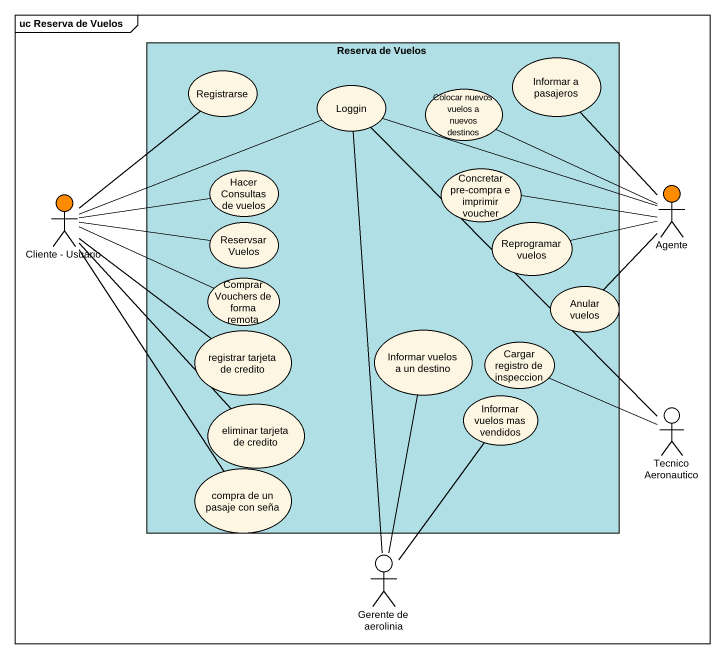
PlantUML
@startuml
mainframe uc Reserva de Vuelos
rectangle "Reserva de Vuelos" as Reserva_de_Vuelos #B0E0E6 {
  usecase "Informar a pasajeros" as Informar_a_pasajeros
  usecase Registrarse
  usecase Loggin
  usecase "Colocar nuevos vuelos a nuevos destinos" as Colocar_nuevos_vuelos_a
  usecase "Hacer Consultas de vuelos" as Hacer_Consultas_de_vuelos
  usecase "Concretar pre-compra e imprimir voucher" as Concretar_pre_compra_e
  usecase "Reservsar Vuelos" as Reservsar_Vuelos
  usecase "Reprogramar vuelos" as Reprogramar_vuelos
  usecase "Comprar Vouchers de forma remota" as Comprar_Vouchers_de_forma
  usecase "Anular vuelos" as Anular_vuelos
  usecase "registrar tarjeta de credito" as registrar_tarjeta_de_credito
  usecase "Informar vuelos a un destino" as Informar_vuelos_a_un_destino
  usecase "Cargar registro de inspeccion" as Cargar_registro_de
  usecase "Informar vuelos mas vendidos" as Informar_vuelos_mas_vendidos
  usecase "eliminar tarjeta de credito" as eliminar_tarjeta_de_credito
  usecase "compra de un pasaje con seña" as compra_de_un_pasaje_con_seña
}
actor Agente #FF8C00
actor "Cliente - Usuario" as Cliente_Usuario #FF8C00
actor "Tecnico Aeronautico" as Tecnico_Aeronautico
actor "Gerente de aerolinia" as Gerente_de_aerolinia
Agente -up- Informar_a_pasajeros
Agente -left- Loggin
Agente -left- Colocar_nuevos_vuelos_a
Agente -left- Concretar_pre_compra_e
Agente -left- Reprogramar_vuelos
Agente -- Anular_vuelos
Cliente_Usuario -up- Registrarse
Cliente_Usuario -right- Loggin
Cliente_Usuario -right- Hacer_Consultas_de_vuelos
Cliente_Usuario -right- Reservsar_Vuelos
Cliente_Usuario -right- Comprar_Vouchers_de_forma
Cliente_Usuario -- registrar_tarjeta_de_credito
Cliente_Usuario -- eliminar_tarjeta_de_credito
Cliente_Usuario -- compra_de_un_pasaje_con_seña
Tecnico_Aeronautico -up- Loggin
Tecnico_Aeronautico -left- Cargar_registro_de
Gerente_de_aerolinia -up- Loggin
Gerente_de_aerolinia -up- Informar_vuelos_a_un_destino
Gerente_de_aerolinia -up- Informar_vuelos_mas_vendidos
@enduml
